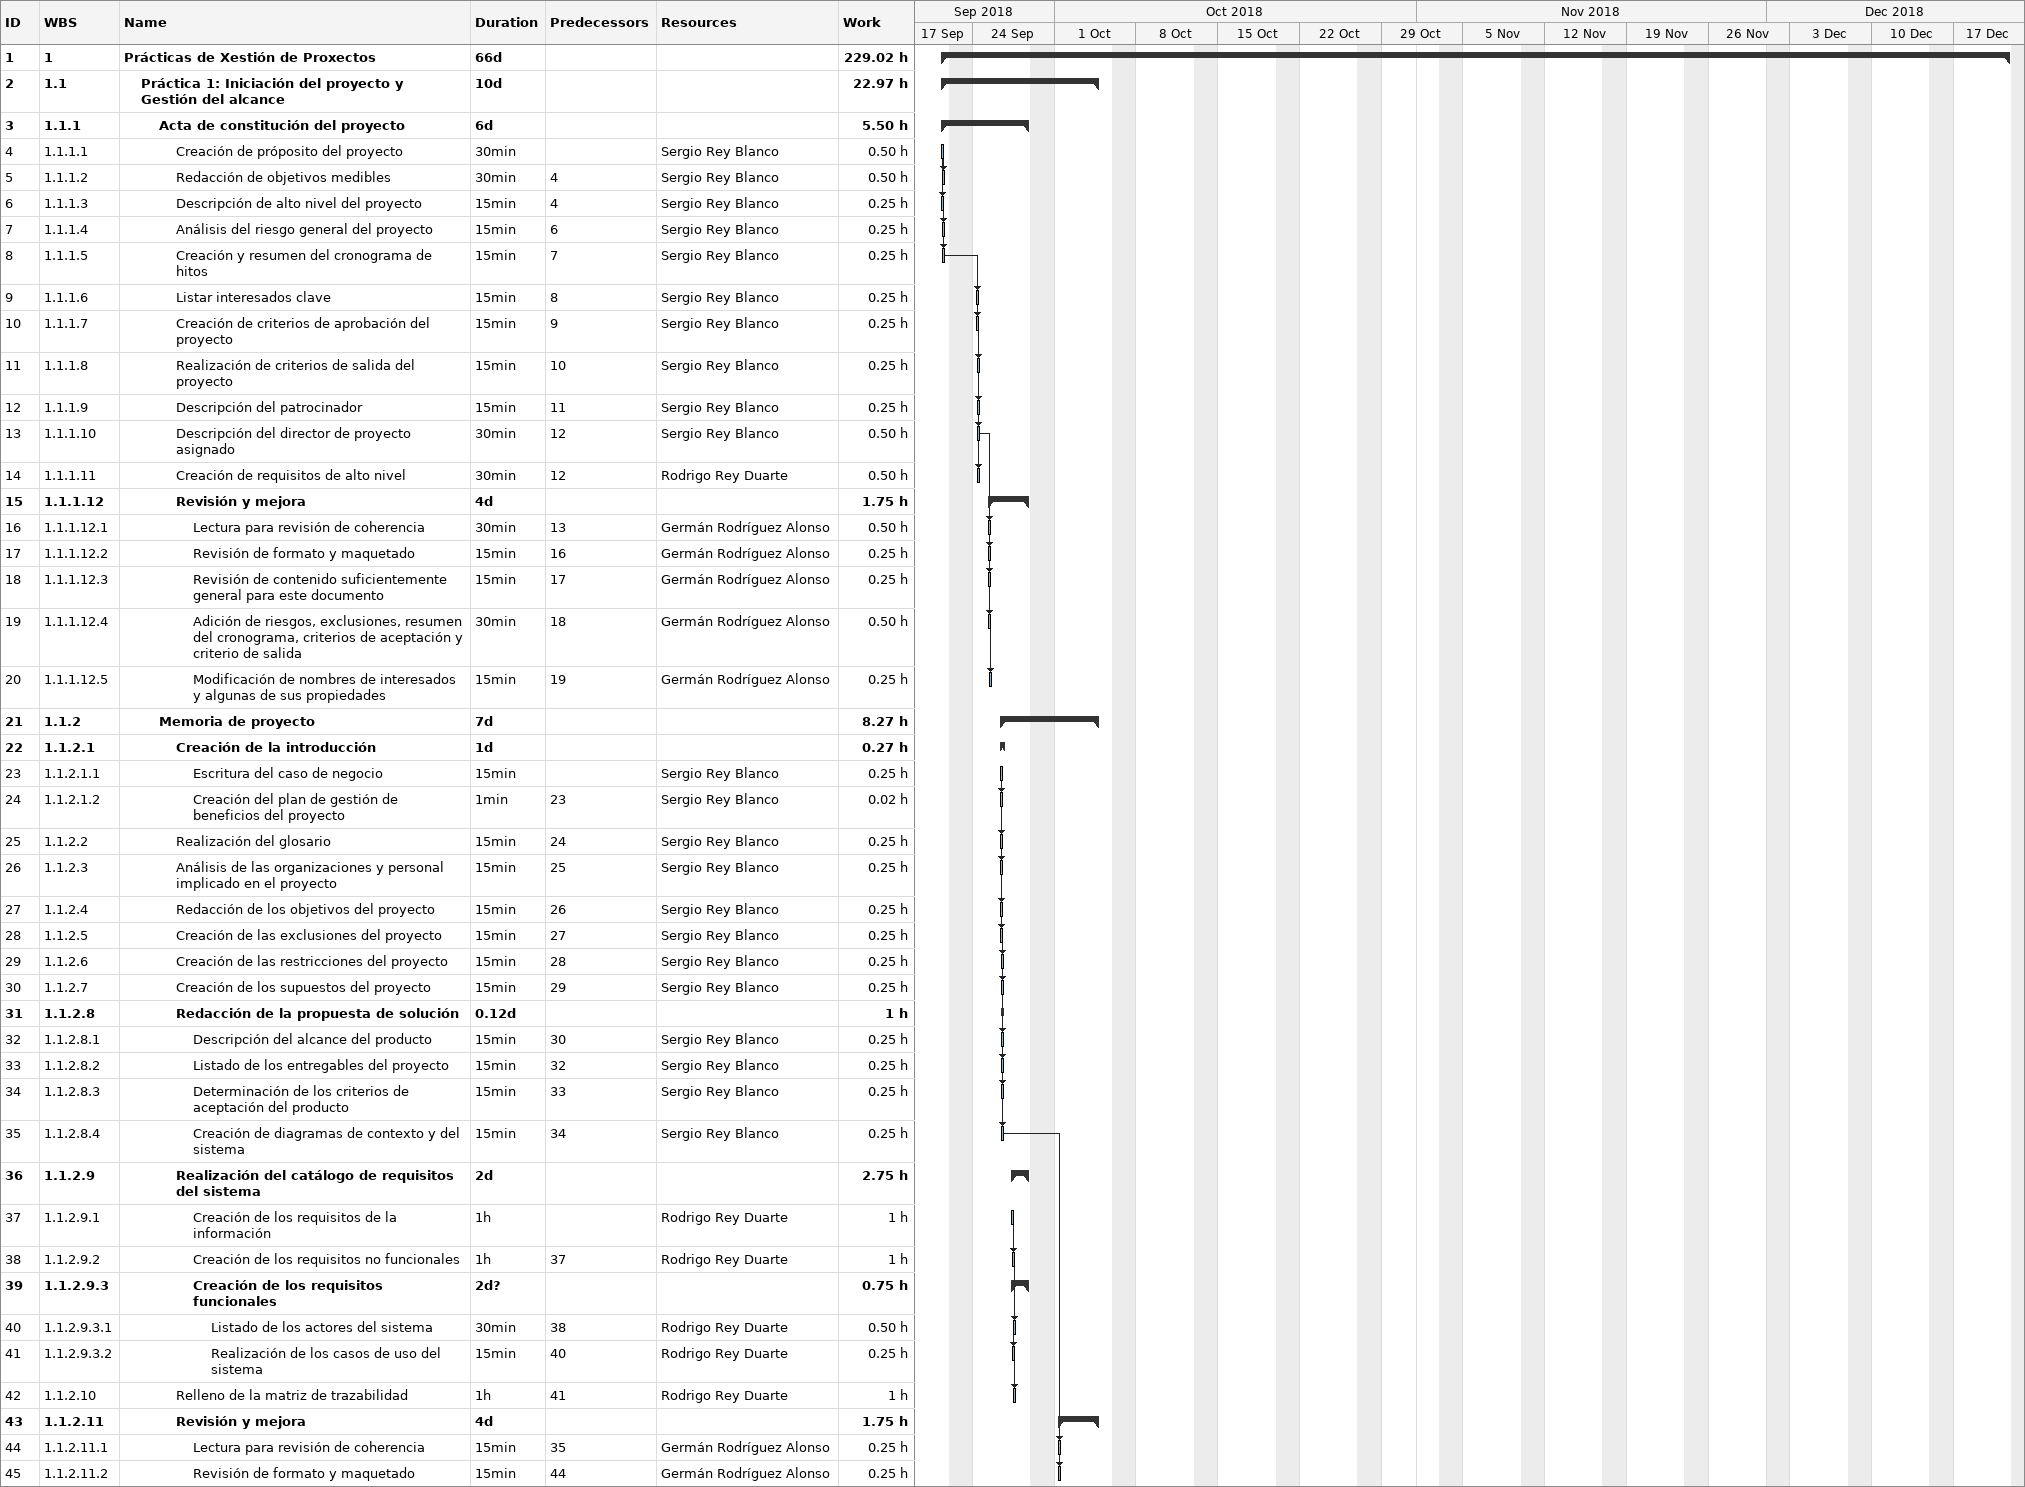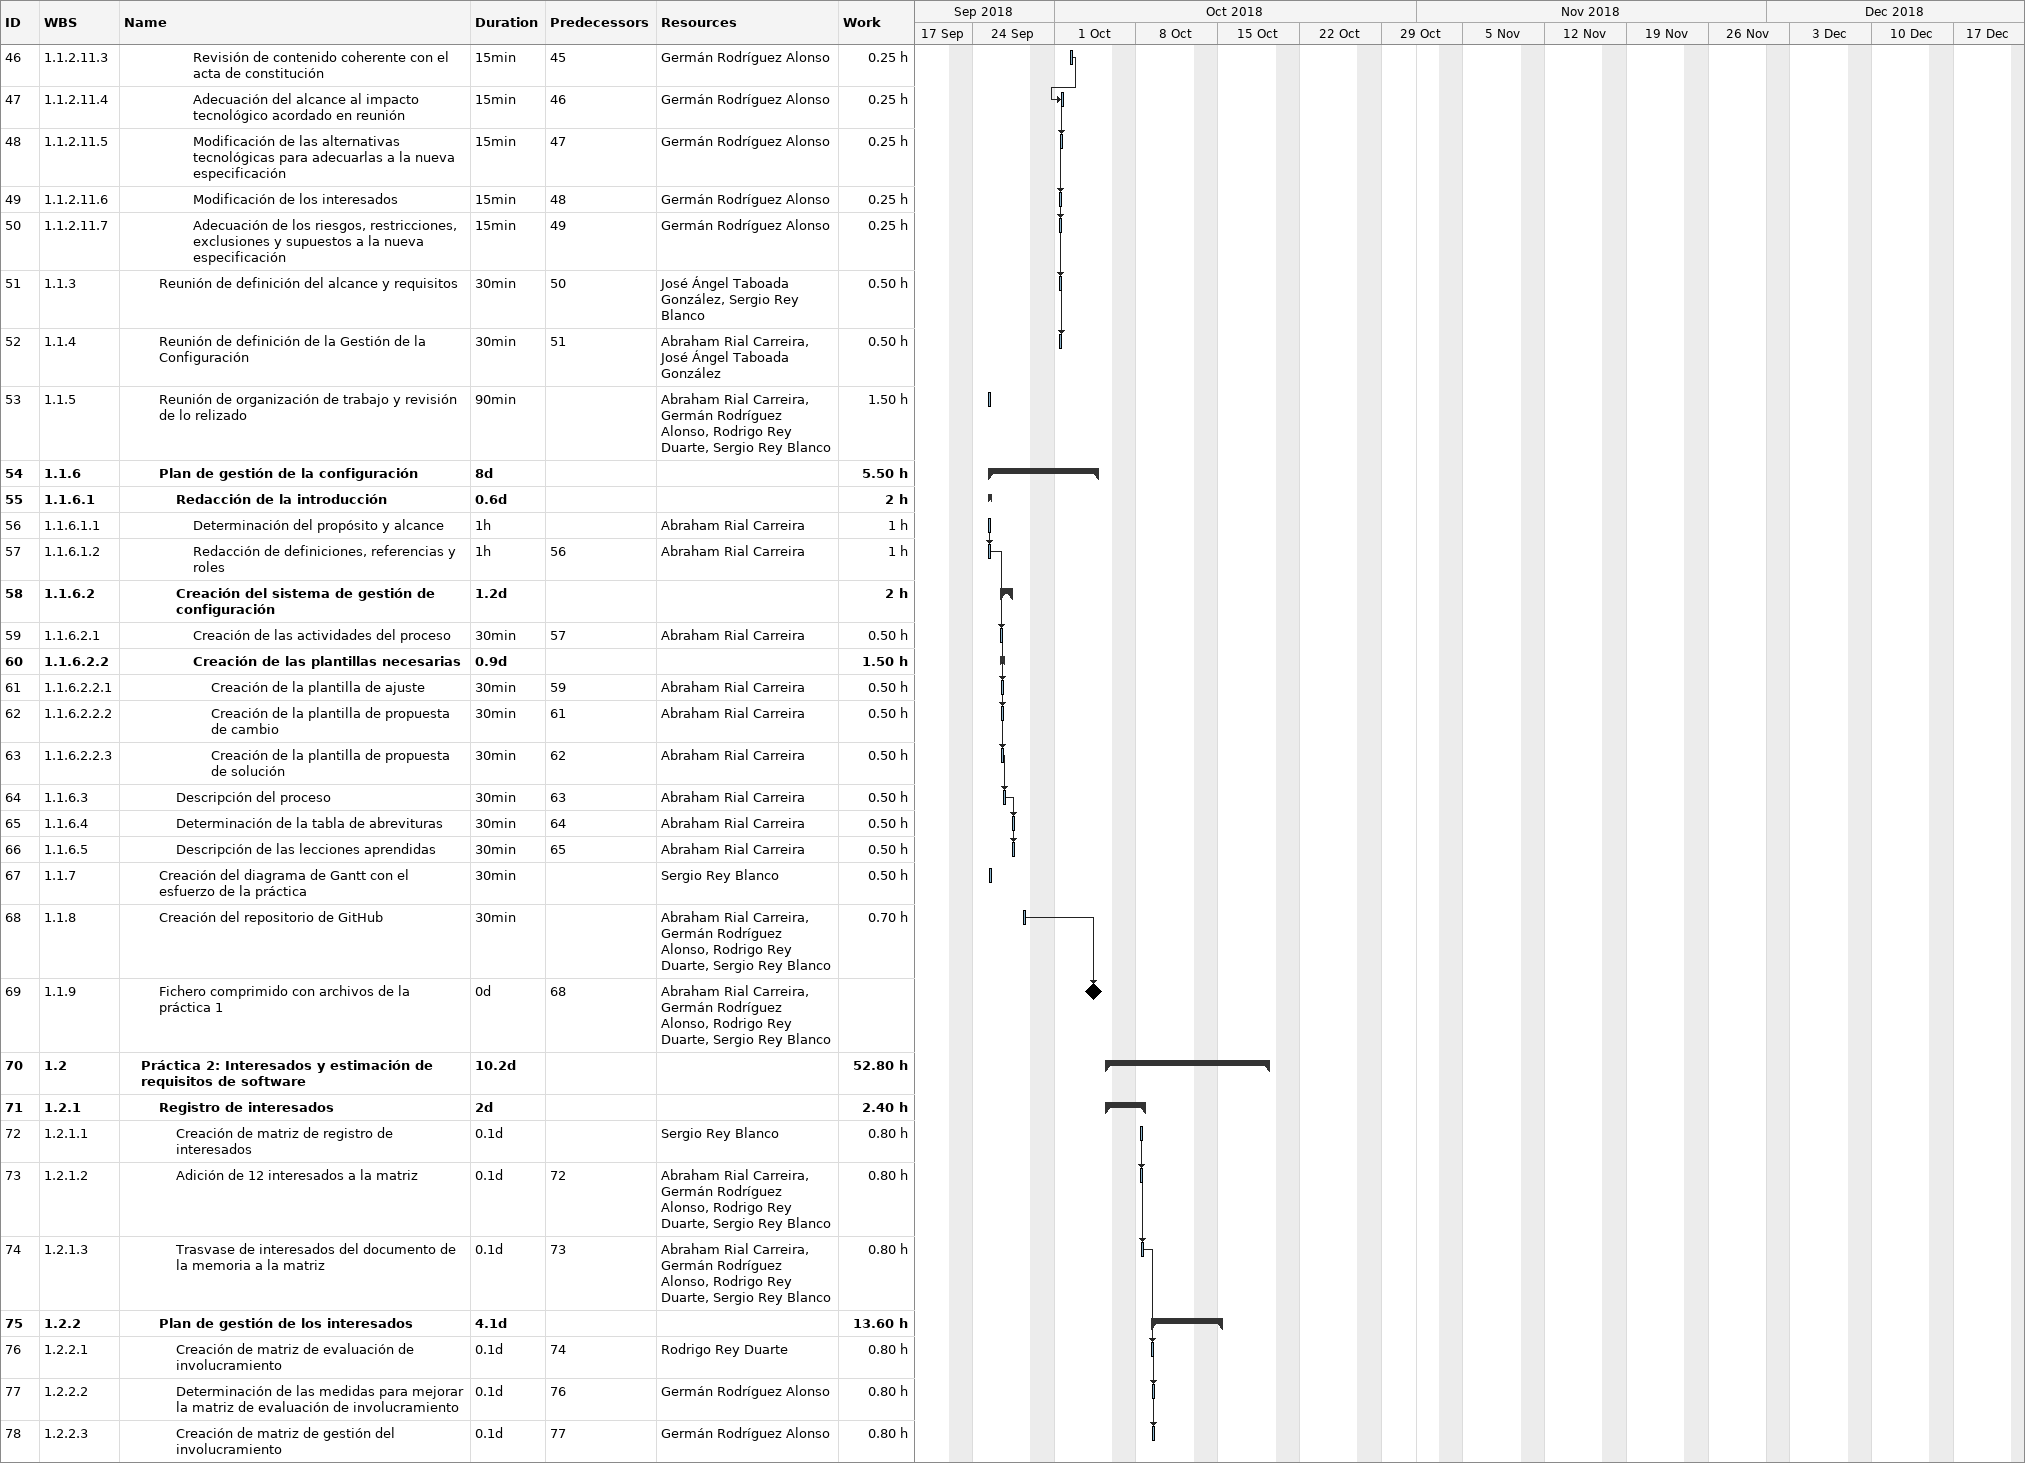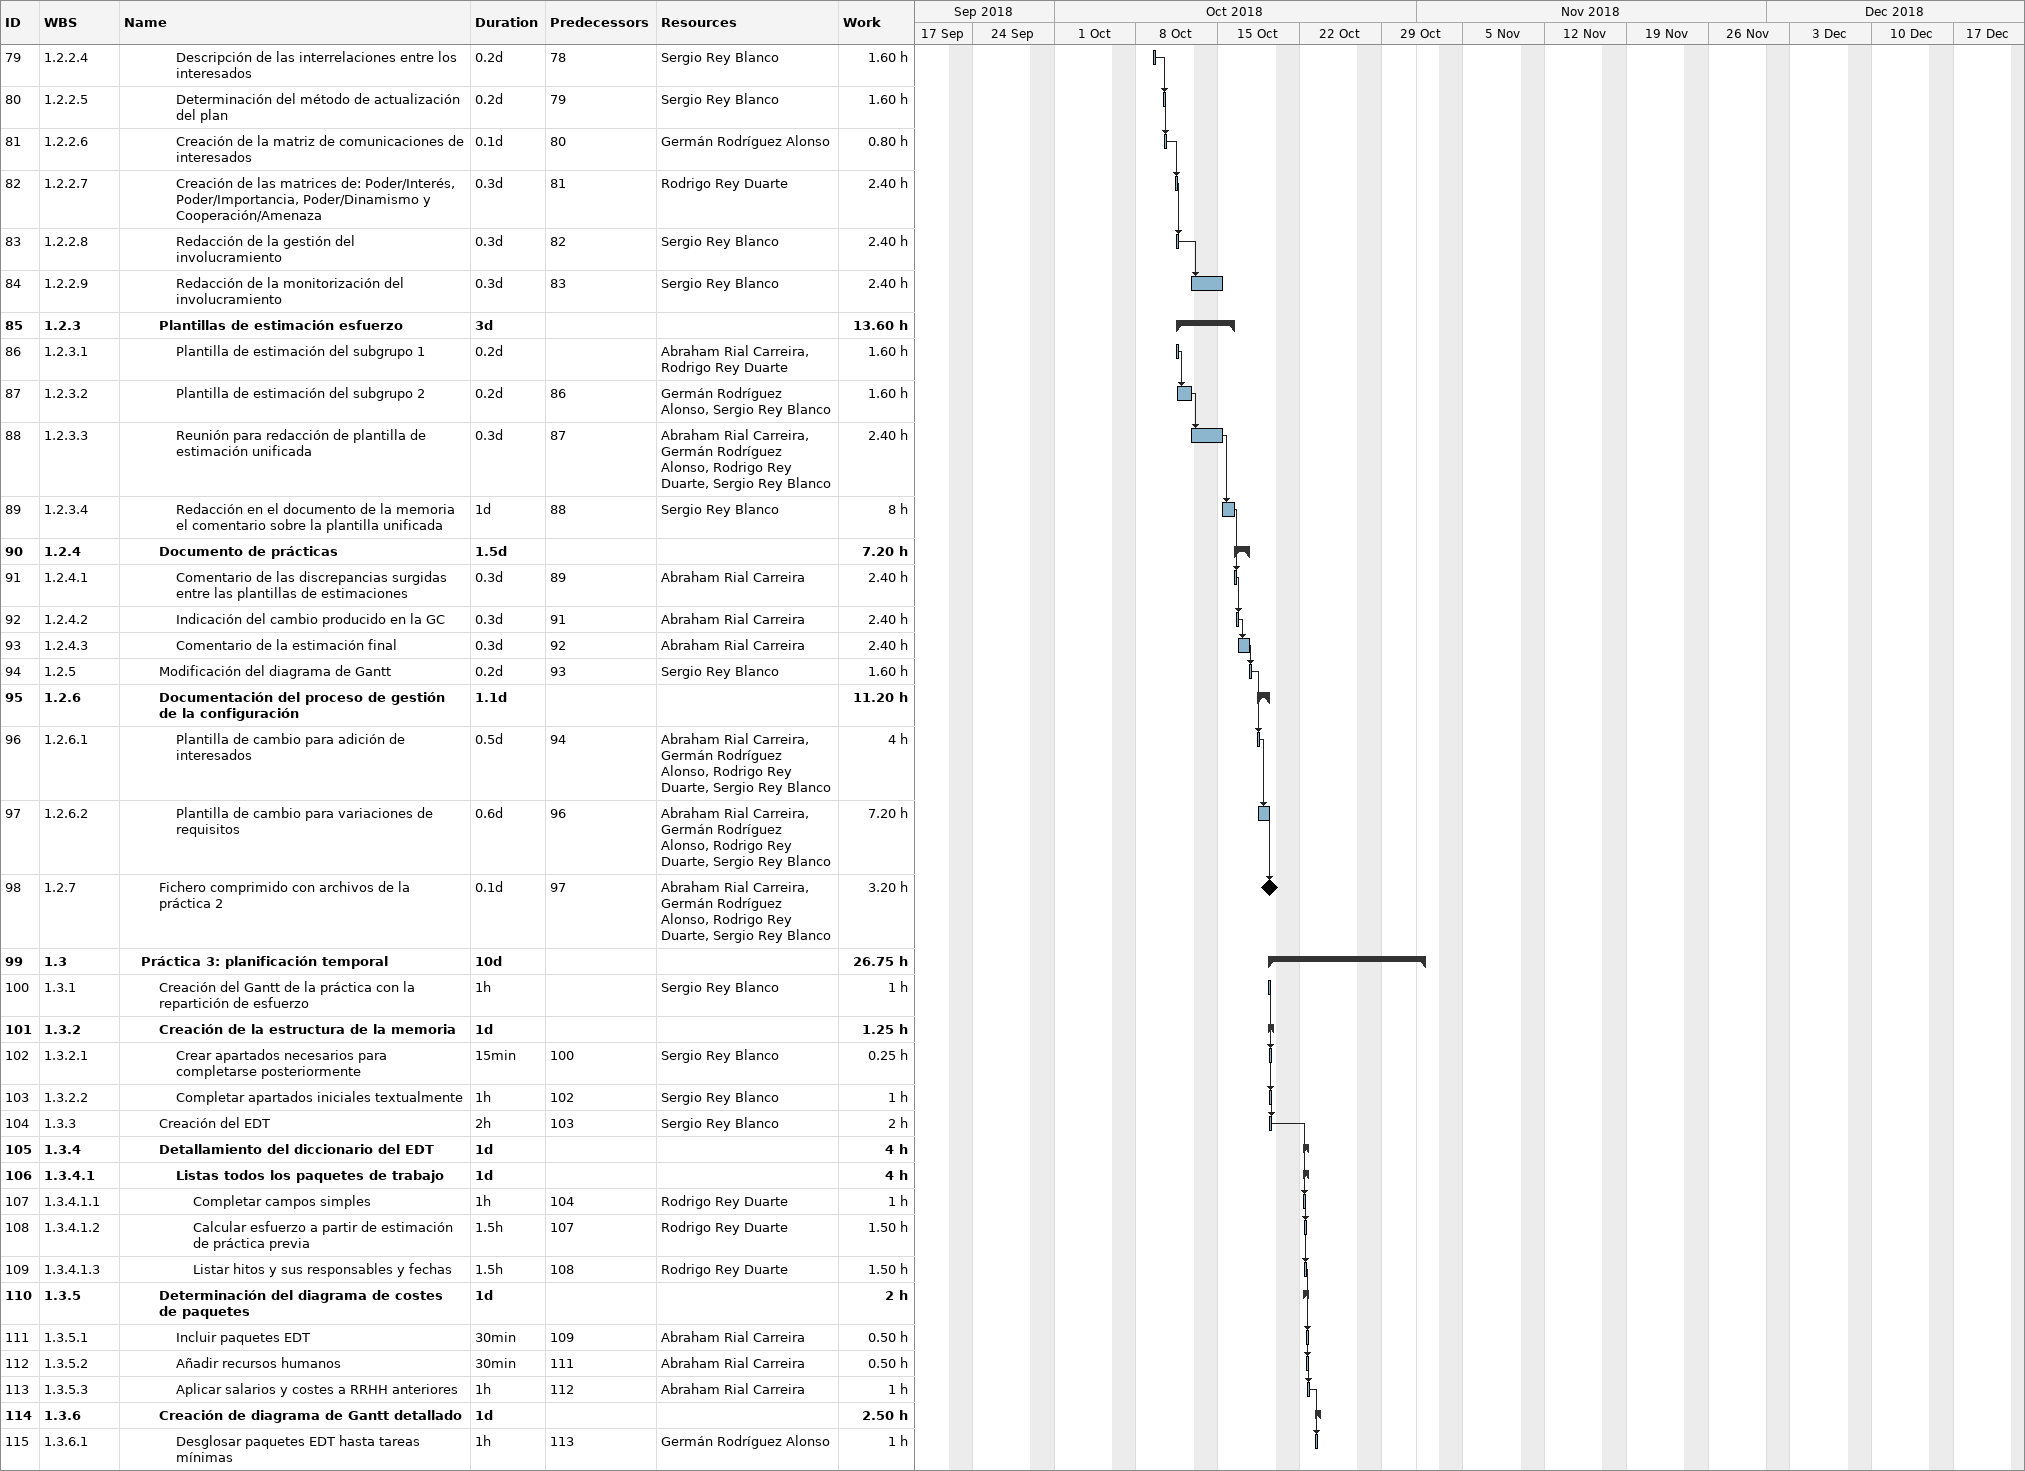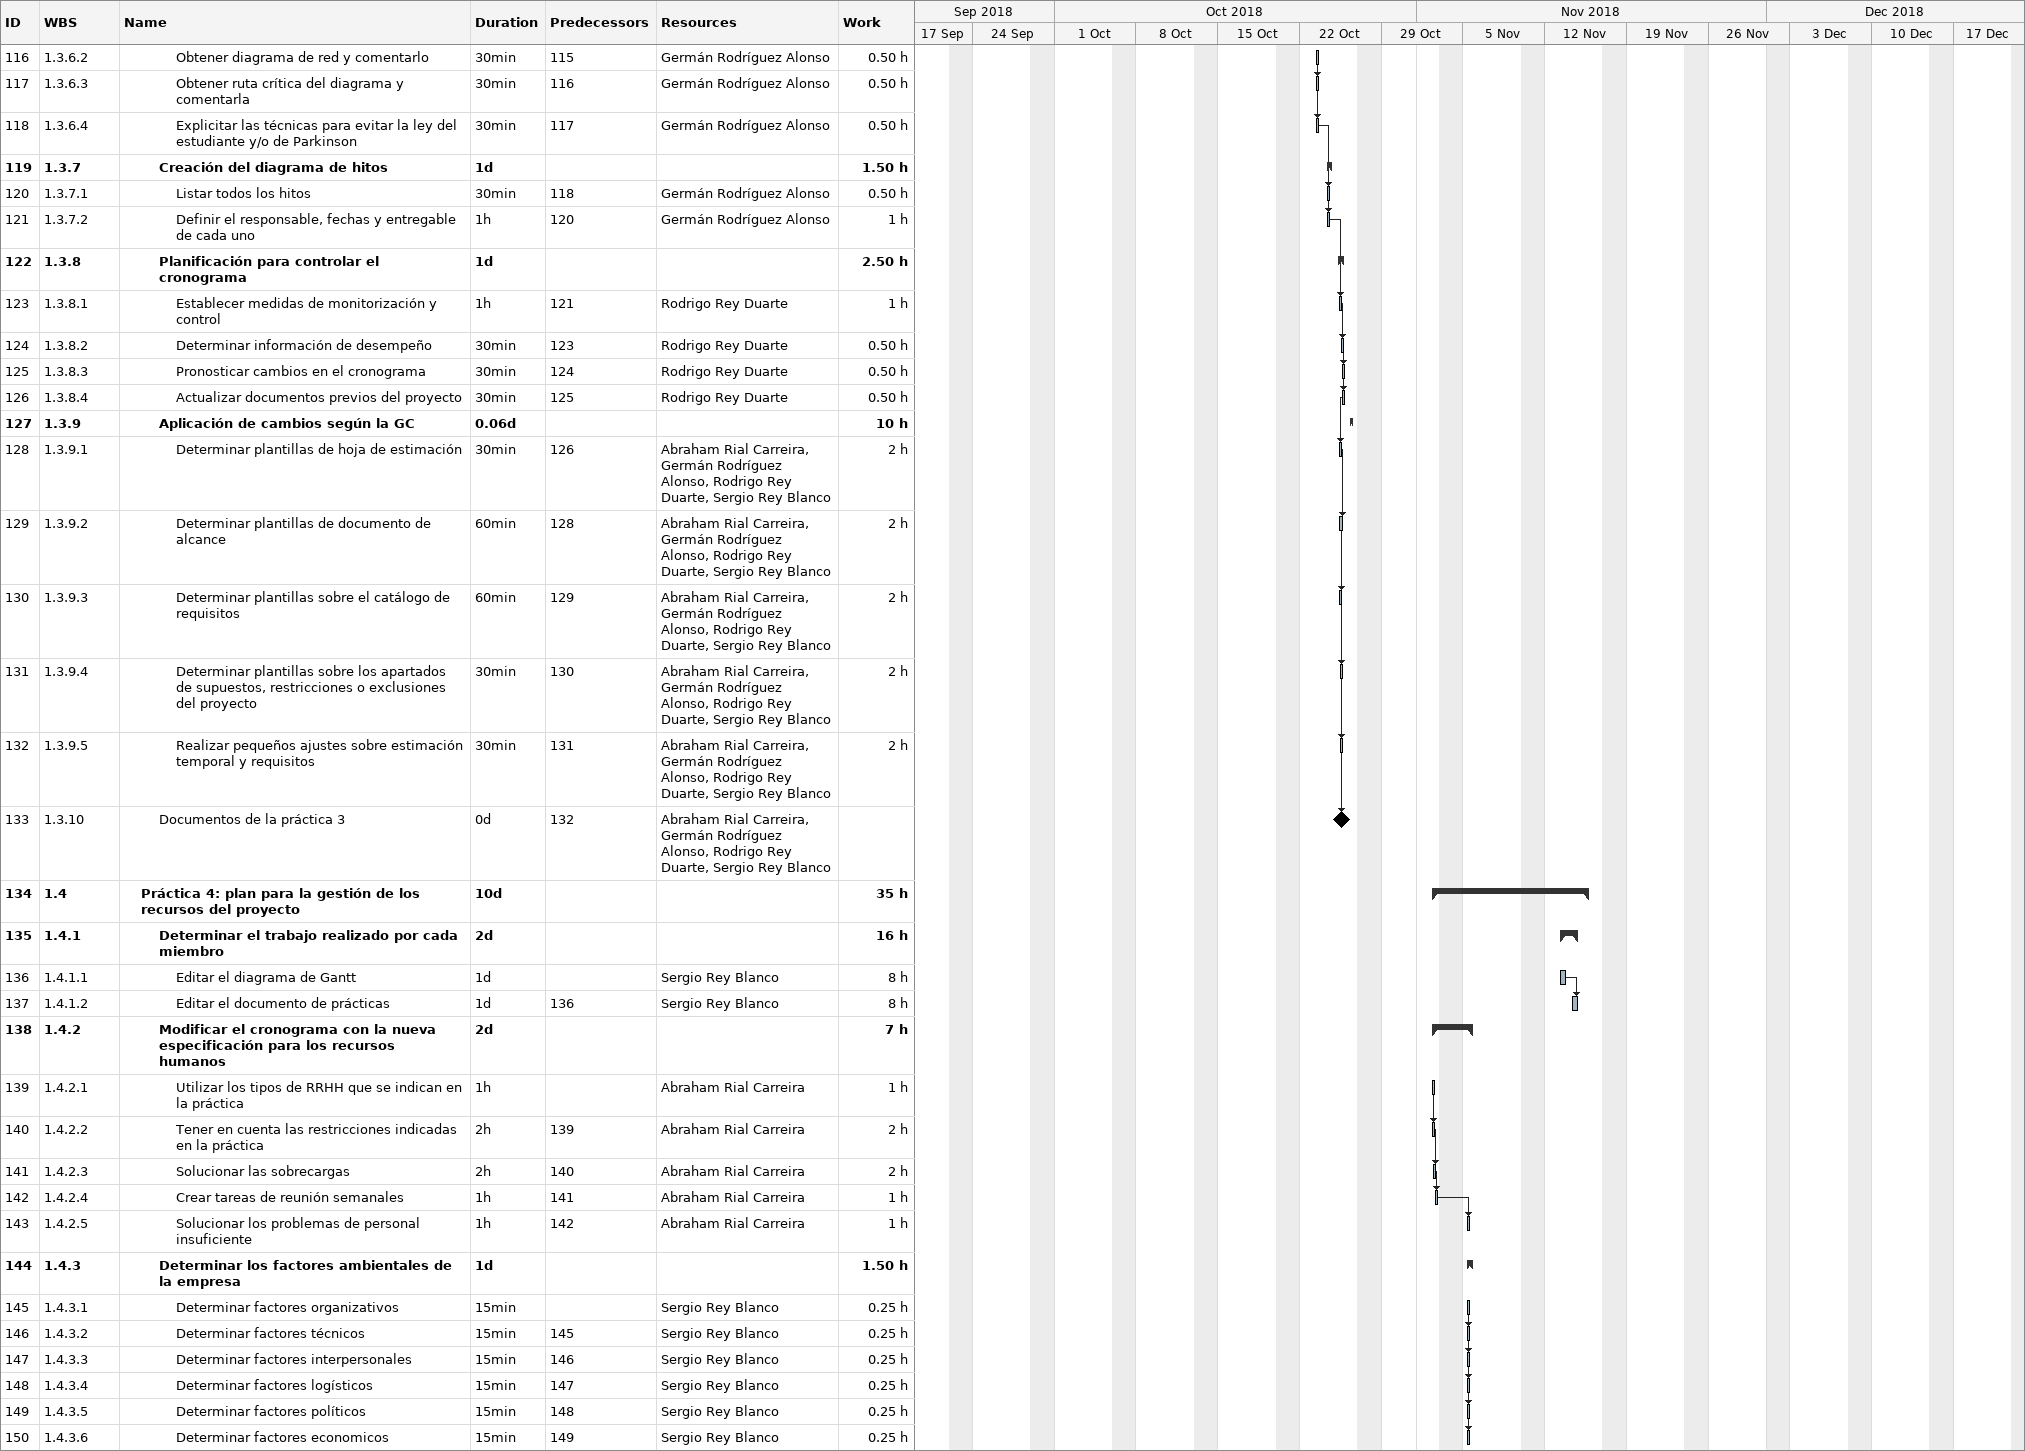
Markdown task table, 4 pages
| ID | WBS | Task | Duration | Start | Finish | Predecessors | Resources | Work (h) |
|---|---|---|---|---|---|---|---|---|
| 1 | 1 | **Prácticas de Xestión de Proxectos** | 66d | 2018-09-21 | 2018-12-21 |  |  | 229.02 |
| 2 | 1.1 | **Práctica 1: Iniciación del proyecto y Gestión del alcance** | 10d | 2018-09-21 | 2018-10-04 |  |  | 22.97 |
| 3 | 1.1.1 | **Acta de constitución del proyecto** | 6d | 2018-09-21 | 2018-09-28 |  |  | 5.50 |
| 4 | 1.1.1.1 | Creación de próposito del proyecto | 30min | 2018-09-21 | 2018-09-21 |  | Sergio Rey Blanco | 0.50 |
| 5 | 1.1.1.2 | Redacción de objetivos medibles | 30min | 2018-09-21 | 2018-09-21 | 4 | Sergio Rey Blanco | 0.50 |
| 6 | 1.1.1.3 | Descripción de alto nivel del proyecto | 15min | 2018-09-21 | 2018-09-21 | 4 | Sergio Rey Blanco | 0.25 |
| 7 | 1.1.1.4 | Análisis del riesgo general del proyecto | 15min | 2018-09-21 | 2018-09-21 | 6 | Sergio Rey Blanco | 0.25 |
| 8 | 1.1.1.5 | Creación y resumen del cronograma de hitos | 15min | 2018-09-21 | 2018-09-21 | 7 | Sergio Rey Blanco | 0.25 |
| 9 | 1.1.1.6 | Listar interesados clave | 15min | 2018-09-24 | 2018-09-24 | 8 | Sergio Rey Blanco | 0.25 |
| 10 | 1.1.1.7 | Creación de criterios de aprobación del proyecto | 15min | 2018-09-24 | 2018-09-24 | 9 | Sergio Rey Blanco | 0.25 |
| 11 | 1.1.1.8 | Realización de criterios de salida del proyecto | 15min | 2018-09-24 | 2018-09-24 | 10 | Sergio Rey Blanco | 0.25 |
| 12 | 1.1.1.9 | Descripción del patrocinador | 15min | 2018-09-24 | 2018-09-24 | 11 | Sergio Rey Blanco | 0.25 |
| 13 | 1.1.1.10 | Descripción del director de proyecto asignado | 30min | 2018-09-24 | 2018-09-24 | 12 | Sergio Rey Blanco | 0.50 |
| 14 | 1.1.1.11 | Creación de requisitos de alto nivel | 30min | 2018-09-24 | 2018-09-24 | 12 | Rodrigo Rey Duarte | 0.50 |
| 15 | 1.1.1.12 | **Revisión y mejora** | 4d | 2018-09-25 | 2018-09-28 |  |  | 1.75 |
| 16 | 1.1.1.12.1 | Lectura para revisión de coherencia | 30min | 2018-09-25 | 2018-09-25 | 13 | Germán Rodríguez Alonso | 0.50 |
| 17 | 1.1.1.12.2 | Revisión de formato y maquetado | 15min | 2018-09-25 | 2018-09-25 | 16 | Germán Rodríguez Alonso | 0.25 |
| 18 | 1.1.1.12.3 | Revisión de contenido suficientemente general para este documento | 15min | 2018-09-25 | 2018-09-25 | 17 | Germán Rodríguez Alonso | 0.25 |
| 19 | 1.1.1.12.4 | Adición de riesgos, exclusiones, resumen del cronograma, criterios de aceptación y criterio de salida | 30min | 2018-09-25 | 2018-09-25 | 18 | Germán Rodríguez Alonso | 0.50 |
| 20 | 1.1.1.12.5 | Modificación de nombres de interesados y algunas de sus propiedades | 15min | 2018-09-25 | 2018-09-25 | 19 | Germán Rodríguez Alonso | 0.25 |
| 21 | 1.1.2 | **Memoria de proyecto** | 7d | 2018-09-26 | 2018-10-04 |  |  | 8.27 |
| 22 | 1.1.2.1 | **Creación de la introducción** | 1d | 2018-09-26 | 2018-09-26 |  |  | 0.27 |
| 23 | 1.1.2.1.1 | Escritura del caso de negocio | 15min | 2018-09-26 | 2018-09-26 |  | Sergio Rey Blanco | 0.25 |
| 24 | 1.1.2.1.2 | Creación del plan de gestión de beneficios del proyecto | 1min | 2018-09-26 | 2018-09-26 | 23 | Sergio Rey Blanco | 0.02 |
| 25 | 1.1.2.2 | Realización del glosario | 15min | 2018-09-26 | 2018-09-26 | 24 | Sergio Rey Blanco | 0.25 |
| 26 | 1.1.2.3 | Análisis de las organizaciones y personal implicado en el proyecto | 15min | 2018-09-26 | 2018-09-26 | 25 | Sergio Rey Blanco | 0.25 |
| 27 | 1.1.2.4 | Redacción de los objetivos del proyecto | 15min | 2018-09-26 | 2018-09-26 | 26 | Sergio Rey Blanco | 0.25 |
| 28 | 1.1.2.5 | Creación de las exclusiones del proyecto | 15min | 2018-09-26 | 2018-09-26 | 27 | Sergio Rey Blanco | 0.25 |
| 29 | 1.1.2.6 | Creación de las restricciones del proyecto | 15min | 2018-09-26 | 2018-09-26 | 28 | Sergio Rey Blanco | 0.25 |
| 30 | 1.1.2.7 | Creación de los supuestos del proyecto | 15min | 2018-09-26 | 2018-09-26 | 29 | Sergio Rey Blanco | 0.25 |
| 31 | 1.1.2.8 | **Redacción de la propuesta de solución** | 0.12d | 2018-09-26 | 2018-09-26 |  |  | 1 |
| 32 | 1.1.2.8.1 | Descripción del alcance del producto | 15min | 2018-09-26 | 2018-09-26 | 30 | Sergio Rey Blanco | 0.25 |
| 33 | 1.1.2.8.2 | Listado de los entregables del proyecto | 15min | 2018-09-26 | 2018-09-26 | 32 | Sergio Rey Blanco | 0.25 |
| 34 | 1.1.2.8.3 | Determinación de los criterios de aceptación del producto | 15min | 2018-09-26 | 2018-09-26 | 33 | Sergio Rey Blanco | 0.25 |
| 35 | 1.1.2.8.4 | Creación de diagramas de contexto y del sistema | 15min | 2018-09-26 | 2018-09-26 | 34 | Sergio Rey Blanco | 0.25 |
| 36 | 1.1.2.9 | **Realización del catálogo de requisitos del sistema** | 2d | 2018-09-27 | 2018-09-28 |  |  | 2.75 |
| 37 | 1.1.2.9.1 | Creación de los requisitos de la información | 1h | 2018-09-27 | 2018-09-27 |  | Rodrigo Rey Duarte | 1 |
| 38 | 1.1.2.9.2 | Creación de los requisitos no funcionales | 1h | 2018-09-27 | 2018-09-27 | 37 | Rodrigo Rey Duarte | 1 |
| 39 | 1.1.2.9.3 | **Creación de los requisitos funcionales** | 2d? | 2018-09-27 | 2018-09-28 |  |  | 0.75 |
| 40 | 1.1.2.9.3.1 | Listado de los actores del sistema | 30min | 2018-09-27 | 2018-09-27 | 38 | Rodrigo Rey Duarte | 0.50 |
| 41 | 1.1.2.9.3.2 | Realización de los casos de uso del sistema | 15min | 2018-09-27 | 2018-09-27 | 40 | Rodrigo Rey Duarte | 0.25 |
| 42 | 1.1.2.10 | Relleno de la matriz de trazabilidad | 1h | 2018-09-27 | 2018-09-27 | 41 | Rodrigo Rey Duarte | 1 |
| 43 | 1.1.2.11 | **Revisión y mejora** | 4d | 2018-10-01 | 2018-10-04 |  |  | 1.75 |
| 44 | 1.1.2.11.1 | Lectura para revisión de coherencia | 15min | 2018-10-01 | 2018-10-01 | 35 | Germán Rodríguez Alonso | 0.25 |
| 45 | 1.1.2.11.2 | Revisión de formato y maquetado | 15min | 2018-10-01 | 2018-10-01 | 44 | Germán Rodríguez Alonso | 0.25 |
| 46 | 1.1.2.11.3 | Revisión de contenido coherente con el acta de constitución | 15min | 2018-10-02 | 2018-10-02 | 45 | Germán Rodríguez Alonso | 0.25 |
| 47 | 1.1.2.11.4 | Adecuación del alcance al impacto tecnológico acordado en reunión | 15min | 2018-10-01 | 2018-10-01 | 46 | Germán Rodríguez Alonso | 0.25 |
| 48 | 1.1.2.11.5 | Modificación de las alternativas tecnológicas para adecuarlas a la nueva especificación | 15min | 2018-10-01 | 2018-10-01 | 47 | Germán Rodríguez Alonso | 0.25 |
| 49 | 1.1.2.11.6 | Modificación de los interesados | 15min | 2018-10-01 | 2018-10-01 | 48 | Germán Rodríguez Alonso | 0.25 |
| 50 | 1.1.2.11.7 | Adecuación de los riesgos, restricciones, exclusiones y supuestos a la nueva especificación | 15min | 2018-10-01 | 2018-10-01 | 49 | Germán Rodríguez Alonso | 0.25 |
| 51 | 1.1.3 | Reunión de definición del alcance y requisitos | 30min | 2018-10-01 | 2018-10-01 | 50 | José Ángel Taboada González, Sergio Rey Blanco | 0.50 |
| 52 | 1.1.4 | Reunión de definición de la Gestión de la Configuración | 30min | 2018-10-01 | 2018-10-01 | 51 | Abraham Rial Carreira, José Ángel Taboada González | 0.50 |
| 53 | 1.1.5 | Reunión de organización de trabajo y revisión de lo relizado | 90min | 2018-09-25 | 2018-09-25 |  | Abraham Rial Carreira, Germán Rodríguez Alonso, Rodrigo Rey Duarte, Sergio Rey Blanco | 1.50 |
| 54 | 1.1.6 | **Plan de gestión de la configuración** | 8d | 2018-09-25 | 2018-10-04 |  |  | 5.50 |
| 55 | 1.1.6.1 | **Redacción de la introducción** | 0.6d | 2018-09-25 | 2018-09-25 |  |  | 2 |
| 56 | 1.1.6.1.1 | Determinación del propósito y alcance | 1h | 2018-09-25 | 2018-09-25 |  | Abraham Rial Carreira | 1 |
| 57 | 1.1.6.1.2 | Redacción de definiciones, referencias y roles | 1h | 2018-09-25 | 2018-09-25 | 56 | Abraham Rial Carreira | 1 |
| 58 | 1.1.6.2 | **Creación del sistema de gestión de configuración** | 1.2d | 2018-09-26 | 2018-09-27 |  |  | 2 |
| 59 | 1.1.6.2.1 | Creación de las actividades del proceso | 30min | 2018-09-26 | 2018-09-26 | 57 | Abraham Rial Carreira | 0.50 |
| 60 | 1.1.6.2.2 | **Creación de las plantillas necesarias** | 0.9d | 2018-09-26 | 2018-09-26 |  |  | 1.50 |
| 61 | 1.1.6.2.2.1 | Creación de la plantilla de ajuste | 30min | 2018-09-26 | 2018-09-26 | 59 | Abraham Rial Carreira | 0.50 |
| 62 | 1.1.6.2.2.2 | Creación de la plantilla de propuesta de cambio | 30min | 2018-09-26 | 2018-09-26 | 61 | Abraham Rial Carreira | 0.50 |
| 63 | 1.1.6.2.2.3 | Creación de la plantilla de propuesta de solución | 30min | 2018-09-26 | 2018-09-26 | 62 | Abraham Rial Carreira | 0.50 |
| 64 | 1.1.6.3 | Descripción del proceso | 30min | 2018-09-26 | 2018-09-26 | 63 | Abraham Rial Carreira | 0.50 |
| 65 | 1.1.6.4 | Determinación de la tabla de abrevituras | 30min | 2018-09-27 | 2018-09-27 | 64 | Abraham Rial Carreira | 0.50 |
| 66 | 1.1.6.5 | Descripción de las lecciones aprendidas | 30min | 2018-09-27 | 2018-09-27 | 65 | Abraham Rial Carreira | 0.50 |
| 67 | 1.1.7 | Creación del diagrama de Gantt con el esfuerzo de la práctica | 30min | 2018-09-25 | 2018-09-25 |  | Sergio Rey Blanco | 0.50 |
| 68 | 1.1.8 | Creación del repositorio de GitHub | 30min | 2018-09-28 | 2018-09-28 |  | Abraham Rial Carreira, Germán Rodríguez Alonso, Rodrigo Rey Duarte, Sergio Rey Blanco | 0.70 |
| 69 | 1.1.9 | Fichero comprimido con archivos de la práctica 1 | 0d | 2018-10-04 | 2018-10-04 | 68 | Abraham Rial Carreira, Germán Rodríguez Alonso, Rodrigo Rey Duarte, Sergio Rey Blanco |  |
| 70 | 1.2 | **Práctica 2: Interesados y estimación de requisitos de software** | 10.2d | 2018-10-05 | 2018-10-19 |  |  | 52.80 |
| 71 | 1.2.1 | **Registro de interesados** | 2d | 2018-10-05 | 2018-10-08 |  |  | 2.40 |
| 72 | 1.2.1.1 | Creación de matriz de registro de interesados | 0.1d | 2018-10-08 | 2018-10-08 |  | Sergio Rey Blanco | 0.80 |
| 73 | 1.2.1.2 | Adición de 12 interesados a la matriz | 0.1d | 2018-10-08 | 2018-10-08 | 72 | Abraham Rial Carreira, Germán Rodríguez Alonso, Rodrigo Rey Duarte, Sergio Rey Blanco | 0.80 |
| 74 | 1.2.1.3 | Trasvase de interesados del documento de la memoria a la matriz | 0.1d | 2018-10-08 | 2018-10-08 | 73 | Abraham Rial Carreira, Germán Rodríguez Alonso, Rodrigo Rey Duarte, Sergio Rey Blanco | 0.80 |
| 75 | 1.2.2 | **Plan de gestión de los interesados** | 4.1d | 2018-10-09 | 2018-10-15 |  |  | 13.60 |
| 76 | 1.2.2.1 | Creación de matriz de evaluación de involucramiento | 0.1d | 2018-10-09 | 2018-10-09 | 74 | Rodrigo Rey Duarte | 0.80 |
| 77 | 1.2.2.2 | Determinación de las medidas para mejorar la matriz de evaluación de involucramiento | 0.1d | 2018-10-09 | 2018-10-09 | 76 | Germán Rodríguez Alonso | 0.80 |
| 78 | 1.2.2.3 | Creación de matriz de gestión del involucramiento | 0.1d | 2018-10-09 | 2018-10-09 | 77 | Germán Rodríguez Alonso | 0.80 |
| 79 | 1.2.2.4 | Descripción de las interrelaciones entre los interesados | 0.2d | 2018-10-09 | 2018-10-09 | 78 | Sergio Rey Blanco | 1.60 |
| 80 | 1.2.2.5 | Determinación del método de actualización del plan | 0.2d | 2018-10-10 | 2018-10-10 | 79 | Sergio Rey Blanco | 1.60 |
| 81 | 1.2.2.6 | Creación de la matriz de comunicaciones de interesados | 0.1d | 2018-10-10 | 2018-10-10 | 80 | Germán Rodríguez Alonso | 0.80 |
| 82 | 1.2.2.7 | Creación de las matrices de: Poder/Interés, Poder/Importancia, Poder/Dinamismo y Cooperación/Amenaza | 0.3d | 2018-10-11 | 2018-10-11 | 81 | Rodrigo Rey Duarte | 2.40 |
| 83 | 1.2.2.8 | Redacción de la gestión del involucramiento | 0.3d | 2018-10-11 | 2018-10-11 | 82 | Sergio Rey Blanco | 2.40 |
| 84 | 1.2.2.9 | Redacción de la monitorización del involucramiento | 0.3d | 2018-10-12 | 2018-10-15 | 83 | Sergio Rey Blanco | 2.40 |
| 85 | 1.2.3 | **Plantillas de estimación esfuerzo** | 3d | 2018-10-11 | 2018-10-16 |  |  | 13.60 |
| 86 | 1.2.3.1 | Plantilla de estimación del subgrupo 1 | 0.2d | 2018-10-11 | 2018-10-11 |  | Abraham Rial Carreira, Rodrigo Rey Duarte | 1.60 |
| 87 | 1.2.3.2 | Plantilla de estimación del subgrupo 2 | 0.2d | 2018-10-11 | 2018-10-12 | 86 | Germán Rodríguez Alonso, Sergio Rey Blanco | 1.60 |
| 88 | 1.2.3.3 | Reunión para redacción de plantilla de estimación unificada | 0.3d | 2018-10-12 | 2018-10-15 | 87 | Abraham Rial Carreira, Germán Rodríguez Alonso, Rodrigo Rey Duarte, Sergio Rey Blanco | 2.40 |
| 89 | 1.2.3.4 | Redacción en el documento de la memoria el comentario sobre la plantilla unificada | 1d | 2018-10-15 | 2018-10-16 | 88 | Sergio Rey Blanco | 8 |
| 90 | 1.2.4 | **Documento de prácticas** | 1.5d | 2018-10-16 | 2018-10-17 |  |  | 7.20 |
| 91 | 1.2.4.1 | Comentario de las discrepancias surgidas entre las plantillas de estimaciones | 0.3d | 2018-10-16 | 2018-10-16 | 89 | Abraham Rial Carreira | 2.40 |
| 92 | 1.2.4.2 | Indicación del cambio producido en la GC | 0.3d | 2018-10-16 | 2018-10-16 | 91 | Abraham Rial Carreira | 2.40 |
| 93 | 1.2.4.3 | Comentario de la estimación final | 0.3d | 2018-10-16 | 2018-10-17 | 92 | Abraham Rial Carreira | 2.40 |
| 94 | 1.2.5 | Modificación del diagrama de Gantt | 0.2d | 2018-10-17 | 2018-10-17 | 93 | Sergio Rey Blanco | 1.60 |
| 95 | 1.2.6 | **Documentación del proceso de gestión de la configuración** | 1.1d | 2018-10-18 | 2018-10-19 |  |  | 11.20 |
| 96 | 1.2.6.1 | Plantilla de cambio para adición de interesados | 0.5d | 2018-10-18 | 2018-10-18 | 94 | Abraham Rial Carreira, Germán Rodríguez Alonso, Rodrigo Rey Duarte, Sergio Rey Blanco | 4 |
| 97 | 1.2.6.2 | Plantilla de cambio para variaciones de requisitos | 0.6d | 2018-10-18 | 2018-10-19 | 96 | Abraham Rial Carreira, Germán Rodríguez Alonso, Rodrigo Rey Duarte, Sergio Rey Blanco | 7.20 |
| 98 | 1.2.7 | Fichero comprimido con archivos de la práctica 2 | 0.1d | 2018-10-19 | 2018-10-19 | 97 | Abraham Rial Carreira, Germán Rodríguez Alonso, Rodrigo Rey Duarte, Sergio Rey Blanco | 3.20 |
| 99 | 1.3 | **Práctica 3: planificación temporal** | 10d | 2018-10-19 | 2018-11-01 |  |  | 26.75 |
| 100 | 1.3.1 | Creación del Gantt de la práctica con la repartición de esfuerzo | 1h | 2018-10-19 | 2018-10-19 |  | Sergio Rey Blanco | 1 |
| 101 | 1.3.2 | **Creación de la estructura de la memoria** | 1d | 2018-10-19 | 2018-10-19 |  |  | 1.25 |
| 102 | 1.3.2.1 | Crear apartados necesarios para completarse posteriormente | 15min | 2018-10-19 | 2018-10-19 | 100 | Sergio Rey Blanco | 0.25 |
| 103 | 1.3.2.2 | Completar apartados iniciales textualmente | 1h | 2018-10-19 | 2018-10-19 | 102 | Sergio Rey Blanco | 1 |
| 104 | 1.3.3 | Creación del EDT | 2h | 2018-10-19 | 2018-10-19 | 103 | Sergio Rey Blanco | 2 |
| 105 | 1.3.4 | **Detallamiento del diccionario del EDT** | 1d | 2018-10-22 | 2018-10-22 |  |  | 4 |
| 106 | 1.3.4.1 | **Listas todos los paquetes de trabajo** | 1d | 2018-10-22 | 2018-10-22 |  |  | 4 |
| 107 | 1.3.4.1.1 | Completar campos simples | 1h | 2018-10-22 | 2018-10-22 | 104 | Rodrigo Rey Duarte | 1 |
| 108 | 1.3.4.1.2 | Calcular esfuerzo a partir de estimación de práctica previa | 1.5h | 2018-10-22 | 2018-10-22 | 107 | Rodrigo Rey Duarte | 1.50 |
| 109 | 1.3.4.1.3 | Listar hitos y sus responsables y fechas | 1.5h | 2018-10-22 | 2018-10-22 | 108 | Rodrigo Rey Duarte | 1.50 |
| 110 | 1.3.5 | **Determinación del diagrama de costes de paquetes** | 1d | 2018-10-22 | 2018-10-22 |  |  | 2 |
| 111 | 1.3.5.1 | Incluir paquetes EDT | 30min | 2018-10-22 | 2018-10-22 | 109 | Abraham Rial Carreira | 0.50 |
| 112 | 1.3.5.2 | Añadir recursos humanos | 30min | 2018-10-22 | 2018-10-22 | 111 | Abraham Rial Carreira | 0.50 |
| 113 | 1.3.5.3 | Aplicar salarios y costes a RRHH anteriores | 1h | 2018-10-22 | 2018-10-22 | 112 | Abraham Rial Carreira | 1 |
| 114 | 1.3.6 | **Creación de diagrama de Gantt detallado** | 1d | 2018-10-23 | 2018-10-23 |  |  | 2.50 |
| 115 | 1.3.6.1 | Desglosar paquetes EDT hasta tareas mínimas | 1h | 2018-10-23 | 2018-10-23 | 113 | Germán Rodríguez Alonso | 1 |
| 116 | 1.3.6.2 | Obtener diagrama de red y comentarlo | 30min | 2018-10-23 | 2018-10-23 | 115 | Germán Rodríguez Alonso | 0.50 |
| 117 | 1.3.6.3 | Obtener ruta crítica del diagrama y comentarla | 30min | 2018-10-23 | 2018-10-23 | 116 | Germán Rodríguez Alonso | 0.50 |
| 118 | 1.3.6.4 | Explicitar las técnicas para evitar la ley del estudiante y/o de Parkinson | 30min | 2018-10-23 | 2018-10-23 | 117 | Germán Rodríguez Alonso | 0.50 |
| 119 | 1.3.7 | **Creación del diagrama de hitos** | 1d | 2018-10-24 | 2018-10-24 |  |  | 1.50 |
| 120 | 1.3.7.1 | Listar todos los hitos | 30min | 2018-10-24 | 2018-10-24 | 118 | Germán Rodríguez Alonso | 0.50 |
| 121 | 1.3.7.2 | Definir el responsable, fechas y entregable de cada uno | 1h | 2018-10-24 | 2018-10-24 | 120 | Germán Rodríguez Alonso | 1 |
| 122 | 1.3.8 | **Planificación para controlar el cronograma** | 1d | 2018-10-25 | 2018-10-25 |  |  | 2.50 |
| 123 | 1.3.8.1 | Establecer medidas de monitorización y control | 1h | 2018-10-25 | 2018-10-25 | 121 | Rodrigo Rey Duarte | 1 |
| 124 | 1.3.8.2 | Determinar información de desempeño | 30min | 2018-10-25 | 2018-10-25 | 123 | Rodrigo Rey Duarte | 0.50 |
| 125 | 1.3.8.3 | Pronosticar cambios en el cronograma | 30min | 2018-10-25 | 2018-10-25 | 124 | Rodrigo Rey Duarte | 0.50 |
| 126 | 1.3.8.4 | Actualizar documentos previos del proyecto | 30min | 2018-10-25 | 2018-10-25 | 125 | Rodrigo Rey Duarte | 0.50 |
| 127 | 1.3.9 | **Aplicación de cambios según la GC** | 0.06d | 2018-10-26 | 2018-10-26 |  |  | 10 |
| 128 | 1.3.9.1 | Determinar plantillas de hoja de estimación | 30min | 2018-10-25 | 2018-10-25 | 126 | Abraham Rial Carreira, Germán Rodríguez Alonso, Rodrigo Rey Duarte, Sergio Rey Blanco | 2 |
| 129 | 1.3.9.2 | Determinar plantillas de documento de alcance | 60min | 2018-10-25 | 2018-10-25 | 128 | Abraham Rial Carreira, Germán Rodríguez Alonso, Rodrigo Rey Duarte, Sergio Rey Blanco | 2 |
| 130 | 1.3.9.3 | Determinar plantillas sobre el catálogo de requisitos | 60min | 2018-10-25 | 2018-10-25 | 129 | Abraham Rial Carreira, Germán Rodríguez Alonso, Rodrigo Rey Duarte, Sergio Rey Blanco | 2 |
| 131 | 1.3.9.4 | Determinar plantillas sobre los apartados de supuestos, restricciones o exclusiones del proyecto | 30min | 2018-10-25 | 2018-10-25 | 130 | Abraham Rial Carreira, Germán Rodríguez Alonso, Rodrigo Rey Duarte, Sergio Rey Blanco | 2 |
| 132 | 1.3.9.5 | Realizar pequeños ajustes sobre estimación temporal y requisitos | 30min | 2018-10-25 | 2018-10-25 | 131 | Abraham Rial Carreira, Germán Rodríguez Alonso, Rodrigo Rey Duarte, Sergio Rey Blanco | 2 |
| 133 | 1.3.10 | Documentos de la práctica 3 | 0d | 2018-10-25 | 2018-10-25 | 132 | Abraham Rial Carreira, Germán Rodríguez Alonso, Rodrigo Rey Duarte, Sergio Rey Blanco |  |
| 134 | 1.4 | **Práctica 4: plan para la gestión de los recursos del proyecto** | 10d | 2018-11-02 | 2018-11-15 |  |  | 35 |
| 135 | 1.4.1 | **Determinar el trabajo realizado por cada miembro** | 2d | 2018-11-13 | 2018-11-14 |  |  | 16 |
| 136 | 1.4.1.1 | Editar el diagrama de Gantt | 1d | 2018-11-13 | 2018-11-13 |  | Sergio Rey Blanco | 8 |
| 137 | 1.4.1.2 | Editar el documento de prácticas | 1d | 2018-11-14 | 2018-11-14 | 136 | Sergio Rey Blanco | 8 |
| 138 | 1.4.2 | **Modificar el cronograma con la nueva especificación para los recursos humanos** | 2d | 2018-11-02 | 2018-11-05 |  |  | 7 |
| 139 | 1.4.2.1 | Utilizar los tipos de RRHH que se indican en la práctica | 1h | 2018-11-02 | 2018-11-02 |  | Abraham Rial Carreira | 1 |
| 140 | 1.4.2.2 | Tener en cuenta las restricciones indicadas en la práctica | 2h | 2018-11-02 | 2018-11-02 | 139 | Abraham Rial Carreira | 2 |
| 141 | 1.4.2.3 | Solucionar las sobrecargas | 2h | 2018-11-02 | 2018-11-02 | 140 | Abraham Rial Carreira | 2 |
| 142 | 1.4.2.4 | Crear tareas de reunión semanales | 1h | 2018-11-02 | 2018-11-02 | 141 | Abraham Rial Carreira | 1 |
| 143 | 1.4.2.5 | Solucionar los problemas de personal insuficiente | 1h | 2018-11-05 | 2018-11-05 | 142 | Abraham Rial Carreira | 1 |
| 144 | 1.4.3 | **Determinar los factores ambientales de la empresa** | 1d | 2018-11-05 | 2018-11-05 |  |  | 1.50 |
| 145 | 1.4.3.1 | Determinar factores organizativos | 15min | 2018-11-05 | 2018-11-05 |  | Sergio Rey Blanco | 0.25 |
| 146 | 1.4.3.2 | Determinar factores técnicos | 15min | 2018-11-05 | 2018-11-05 | 145 | Sergio Rey Blanco | 0.25 |
| 147 | 1.4.3.3 | Determinar factores interpersonales | 15min | 2018-11-05 | 2018-11-05 | 146 | Sergio Rey Blanco | 0.25 |
| 148 | 1.4.3.4 | Determinar factores logísticos | 15min | 2018-11-05 | 2018-11-05 | 147 | Sergio Rey Blanco | 0.25 |
| 149 | 1.4.3.5 | Determinar factores políticos | 15min | 2018-11-05 | 2018-11-05 | 148 | Sergio Rey Blanco | 0.25 |
| 150 | 1.4.3.6 | Determinar factores economicos | 15min | 2018-11-05 | 2018-11-05 | 149 | Sergio Rey Blanco | 0.25 |
